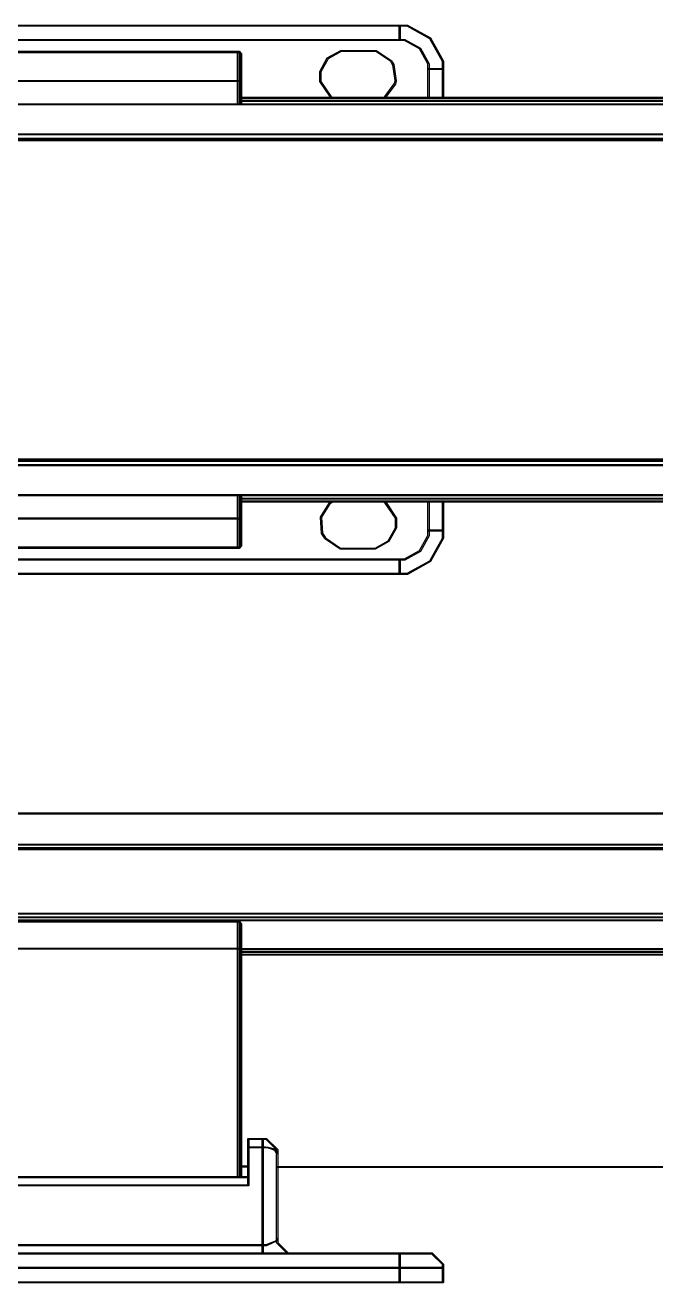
# Model space of a CAD drawing. Extents: x 0.54 to 10.46, y 0.74 to 7.76.
# Drawn here: x 6.912 to 7.308, y 4.36 to 5.148 of the extents above; entities that cross this region are included whole.
import ezdxf

# ---------------------------------------------------------------- set-up
doc = ezdxf.new("R2010")
doc.units = 0
doc.layers.get('0').update_dxf_attribs({"linetype": 'CONTINUOUS'})

msp = doc.modelspace()

# ---------------------------------------------------------------- linework, layer by layer
at = {"color": 0}
for points in [[(7.14708, 5.1474), (6.47846, 5.1474), (6.47835, 5.1474), (6.47814, 5.14768), (6.47814, 5.14774), (6.47814, 5.14785), (6.47835, 5.14811), (6.47846, 5.14811), (7.14708, 5.14811), (7.14714, 5.14811), (7.1474, 5.14785), (7.1474, 5.14774), (7.1474, 5.14768), (7.14714, 5.1474), (7.14708, 5.1474)], [(7.14708, 5.1384), (7.14697, 5.1384), (7.14671, 5.13867), (7.14671, 5.13872), (7.14671, 5.14779), (7.14671, 5.14789), (7.14697, 5.14811), (7.14708, 5.14811), (7.14714, 5.14811), (7.1474, 5.14789), (7.1474, 5.14779), (7.1474, 5.13872), (7.1474, 5.13867), (7.14714, 5.1384), (7.14708, 5.1384)], [(7.17415, 5.12028), (7.17404, 5.12028), (7.17383, 5.12061), (7.17383, 5.12067), (7.17383, 5.12543), (7.16596, 5.1396), (7.15181, 5.1474), (7.14708, 5.1474), (7.14697, 5.1474), (7.14671, 5.14774), (7.14671, 5.14779), (7.14671, 5.14789), (7.14697, 5.14811), (7.14708, 5.14811), (7.15192, 5.14811), (7.16644, 5.14008), (7.17453, 5.12554), (7.17453, 5.12067), (7.17453, 5.12061), (7.17421, 5.12028), (7.17415, 5.12028)], [(7.14708, 5.1384), (6.47846, 5.1384), (6.47835, 5.1384), (6.47814, 5.13867), (6.47814, 5.13872), (6.47814, 5.13883), (6.47835, 5.13906), (6.47846, 5.13906), (7.14708, 5.13906), (7.14714, 5.13906), (7.1474, 5.13883), (7.1474, 5.13872), (7.1474, 5.13867), (7.14714, 5.1384), (7.14708, 5.1384)], [(7.16515, 5.12028), (7.16504, 5.12028), (7.16476, 5.12061), (7.16476, 5.12067), (7.16476, 5.12381), (7.15956, 5.13319), (7.15018, 5.1384), (7.14708, 5.1384), (7.14697, 5.1384), (7.14671, 5.13867), (7.14671, 5.13872), (7.14671, 5.13883), (7.14697, 5.13906), (7.14708, 5.13906), (7.15028, 5.13906), (7.16004, 5.13368), (7.16547, 5.12392), (7.16547, 5.12067), (7.16547, 5.12061), (7.16521, 5.12028), (7.16515, 5.12028)], [(7.04585, 5.13113), (6.90315, 5.13113), (6.90306, 5.13113), (6.90278, 5.13146), (6.90278, 5.13151), (6.90278, 5.13162), (6.90306, 5.13183), (6.90315, 5.13183), (7.04585, 5.13183), (7.0459, 5.13183), (7.04622, 5.13162), (7.04622, 5.13151), (7.04622, 5.13146), (7.0459, 5.13113), (7.04585, 5.13113)], [(7.04585, 5.13081), (6.90315, 5.13081), (6.90306, 5.13081), (6.90278, 5.13108), (6.90278, 5.13113), (6.90278, 5.13124), (6.90306, 5.13151), (6.90315, 5.13151), (7.04585, 5.13151), (7.0459, 5.13151), (7.04622, 5.13124), (7.04622, 5.13113), (7.04622, 5.13108), (7.0459, 5.13081), (7.04585, 5.13081)], [(7.04769, 5.12935), (7.04758, 5.12935), (7.04731, 5.12961), (7.04731, 5.12967), (7.04731, 5.13004), (7.04617, 5.13113), (7.04585, 5.13113), (7.04574, 5.13113), (7.04551, 5.13146), (7.04551, 5.13151), (7.04551, 5.13162), (7.04574, 5.13183), (7.04585, 5.13183), (7.04639, 5.13183), (7.04801, 5.13021), (7.04801, 5.12967), (7.04801, 5.12961), (7.04775, 5.12935), (7.04769, 5.12935)], [(7.04585, 5.11279), (7.04574, 5.11279), (7.04551, 5.11307), (7.04551, 5.11312), (7.04551, 5.13113), (7.04551, 5.13124), (7.04574, 5.13151), (7.04585, 5.13151), (7.0459, 5.13151), (7.04622, 5.13124), (7.04622, 5.13113), (7.04622, 5.11312), (7.04622, 5.11307), (7.0459, 5.11279), (7.04585, 5.11279)], [(7.04769, 5.12901), (7.04758, 5.12901), (7.04731, 5.12929), (7.04731, 5.12935), (7.04731, 5.12972), (7.04617, 5.13081), (7.04585, 5.13081), (7.04574, 5.13081), (7.04551, 5.13108), (7.04551, 5.13113), (7.04551, 5.13124), (7.04574, 5.13151), (7.04585, 5.13151), (7.04639, 5.13151), (7.04801, 5.12989), (7.04801, 5.12935), (7.04801, 5.12929), (7.04775, 5.12901), (7.04769, 5.12901)], [(7.04769, 5.12901), (7.04758, 5.12901), (7.04731, 5.12929), (7.04731, 5.12935), (7.04731, 5.12972), (7.04731, 5.12983), (7.04758, 5.13004), (7.04769, 5.13004), (7.04775, 5.13004), (7.04801, 5.12983), (7.04801, 5.12972), (7.04801, 5.12935), (7.04801, 5.12929), (7.04775, 5.12901), (7.04769, 5.12901)], [(7.04769, 5.11279), (7.04758, 5.11279), (7.04731, 5.11307), (7.04731, 5.11312), (7.04731, 5.12935), (7.04731, 5.12944), (7.04758, 5.12972), (7.04769, 5.12972), (7.04775, 5.12972), (7.04801, 5.12944), (7.04801, 5.12935), (7.04801, 5.11312), (7.04801, 5.11307), (7.04775, 5.11279), (7.04769, 5.11279)], [(7.10504, 5.10221), (7.10504, 5.10221), (7.10487, 5.10226), (7.10487, 5.10226), (7.10363, 5.10303), (7.097, 5.1129), (7.097, 5.11615), (7.097, 5.11903), (7.10172, 5.12756), (7.11029, 5.13226), (7.11317, 5.13226), (7.11322, 5.13226), (7.11356, 5.13206), (7.11356, 5.13194), (7.11356, 5.13189), (7.11322, 5.13162), (7.11317, 5.13162), (7.1104, 5.13162), (7.10221, 5.12711), (7.09771, 5.11893), (7.09771, 5.11615), (7.09771, 5.11285), (7.104, 5.10357), (7.10519, 5.10286), (7.10519, 5.10286), (7.10531, 5.10249), (7.10531, 5.10243), (7.10525, 5.10243), (7.10508, 5.10221), (7.10504, 5.10221)], [(7.12896, 5.13162), (7.11317, 5.13162), (7.11307, 5.13162), (7.11285, 5.13189), (7.11285, 5.13194), (7.11285, 5.13206), (7.11307, 5.13232), (7.11317, 5.13232), (7.12896, 5.13232), (7.12901, 5.13232), (7.12935, 5.13206), (7.12935, 5.13194), (7.12935, 5.13189), (7.12901, 5.13162), (7.12896, 5.13162)], [(7.13715, 5.10221), (7.13704, 5.10221), (7.13683, 5.10243), (7.13683, 5.10243), (7.13678, 5.10249), (7.13687, 5.10286), (7.13693, 5.10286), (7.13781, 5.1034), (7.14372, 5.11143), (7.14399, 5.11242), (7.14421, 5.11344), (7.14274, 5.12321), (7.14225, 5.12408), (7.14154, 5.12528), (7.13211, 5.13162), (7.12896, 5.13162), (7.12885, 5.13162), (7.12864, 5.13189), (7.12864, 5.13194), (7.12864, 5.13206), (7.12885, 5.13226), (7.12896, 5.13226), (7.13243, 5.13226), (7.14208, 5.12571), (7.14285, 5.12446), (7.14339, 5.12354), (7.14492, 5.11333), (7.14464, 5.11225), (7.14438, 5.11122), (7.13824, 5.10286), (7.13732, 5.10226), (7.13732, 5.10226), (7.13715, 5.10221), (7.13715, 5.10221)], [(7.17415, 5.12028), (7.16515, 5.12028), (7.16504, 5.12028), (7.16476, 5.12061), (7.16476, 5.12067), (7.16476, 5.12076), (7.16504, 5.12099), (7.16515, 5.12099), (7.17415, 5.12099), (7.17421, 5.12099), (7.17453, 5.12076), (7.17453, 5.12067), (7.17453, 5.12061), (7.17421, 5.12028), (7.17415, 5.12028)], [(7.17415, 5.10221), (7.17404, 5.10221), (7.17383, 5.10254), (7.17383, 5.1026), (7.17383, 5.12067), (7.17383, 5.12076), (7.17404, 5.12099), (7.17415, 5.12099), (7.17421, 5.12099), (7.17453, 5.12076), (7.17453, 5.12067), (7.17453, 5.1026), (7.17453, 5.10254), (7.17421, 5.10221), (7.17415, 5.10221)], [(7.04585, 5.11279), (6.90315, 5.11279), (6.90306, 5.11279), (6.90278, 5.11307), (6.90278, 5.11312), (6.90278, 5.11322), (6.90306, 5.1135), (6.90315, 5.1135), (7.04585, 5.1135), (7.0459, 5.1135), (7.04622, 5.11322), (7.04622, 5.11312), (7.04622, 5.11307), (7.0459, 5.11279), (7.04585, 5.11279)], [(7.04769, 5.11279), (7.04585, 5.11279), (7.04574, 5.11279), (7.04551, 5.11307), (7.04551, 5.11312), (7.04551, 5.11322), (7.04574, 5.1135), (7.04585, 5.1135), (7.04769, 5.1135), (7.04775, 5.1135), (7.04801, 5.11322), (7.04801, 5.11312), (7.04801, 5.11307), (7.04775, 5.11279), (7.04769, 5.11279)], [(7.04769, 5.09814), (7.04758, 5.09814), (7.04731, 5.09847), (7.04731, 5.09853), (7.04731, 5.11312), (7.04731, 5.11322), (7.04758, 5.1135), (7.04769, 5.1135), (7.04775, 5.1135), (7.04801, 5.11322), (7.04801, 5.11312), (7.04801, 5.09853), (7.04801, 5.09847), (7.04775, 5.09814), (7.04769, 5.09814)], [(8.05561, 5.09814), (5.43625, 5.09814), (5.43614, 5.09814), (5.43593, 5.09847), (5.43593, 5.09853), (5.43593, 5.09864), (5.43614, 5.09885), (5.43625, 5.09885), (8.05561, 5.09885), (8.05567, 5.09885), (8.05593, 5.09864), (8.05593, 5.09853), (8.05593, 5.09847), (8.05567, 5.09814), (8.05561, 5.09814)], [(8.05817, 5.10221), (7.04769, 5.10221), (7.04758, 5.10221), (7.04731, 5.10254), (7.04731, 5.1026), (7.04731, 5.10271), (7.04758, 5.10292), (7.04769, 5.10292), (8.05817, 5.10292), (8.05821, 5.10292), (8.05849, 5.10271), (8.05849, 5.1026), (8.05849, 5.10254), (8.05821, 5.10221), (8.05817, 5.10221)], [(8.04406, 5.07671), (5.42731, 5.07671), (5.42719, 5.07671), (5.42692, 5.07704), (5.42692, 5.0771), (5.42692, 5.07721), (5.42719, 5.07742), (5.42731, 5.07742), (8.04406, 5.07742), (8.04411, 5.07742), (8.04443, 5.07721), (8.04443, 5.0771), (8.04443, 5.07704), (8.04411, 5.07671), (8.04406, 5.07671)], [(9.23594, 4.87478), (5.46832, 4.87478), (5.46821, 4.87478), (5.46793, 4.87506), (5.46793, 4.87511), (5.46793, 4.87522), (5.46821, 4.87549), (5.46832, 4.87549), (9.23594, 4.87549), (9.236, 4.87549), (9.23628, 4.87522), (9.23628, 4.87511), (9.23628, 4.87506), (9.236, 4.87478), (9.23594, 4.87478)], [(8.93332, 4.85335), (5.45204, 4.85335), (5.45193, 4.85335), (5.45167, 4.85363), (5.45167, 4.85368), (5.45167, 4.85379), (5.45193, 4.85406), (5.45204, 4.85406), (8.93332, 4.85406), (8.93338, 4.85406), (8.93365, 4.85379), (8.93365, 4.85368), (8.93365, 4.85363), (8.93338, 4.85335), (8.93332, 4.85335)], [(7.04769, 4.83871), (7.04758, 4.83871), (7.04731, 4.83903), (7.04731, 4.83908), (7.04731, 4.85368), (7.04731, 4.85379), (7.04758, 4.85406), (7.04769, 4.85406), (7.04775, 4.85406), (7.04801, 4.85379), (7.04801, 4.85368), (7.04801, 4.83908), (7.04801, 4.83903), (7.04775, 4.83871), (7.04769, 4.83871)], [(8.93332, 4.84928), (7.04769, 4.84928), (7.04758, 4.84928), (7.04731, 4.84956), (7.04731, 4.84961), (7.04731, 4.84972), (7.04758, 4.84999), (7.04769, 4.84999), (8.93332, 4.84999), (8.93338, 4.84999), (8.93365, 4.84972), (8.93365, 4.84961), (8.93365, 4.84956), (8.93338, 4.84928), (8.93332, 4.84928)], [(7.11317, 4.81988), (7.10969, 4.81988), (7.10004, 4.82656), (7.09933, 4.82775), (7.09814, 4.82969), (7.0975, 4.84), (7.10292, 4.84874), (7.10487, 4.84988), (7.10487, 4.84993), (7.10531, 4.84983), (7.10536, 4.84978), (7.10536, 4.84978), (7.10519, 4.84933), (7.10519, 4.84928), (7.10335, 4.84819), (7.09814, 4.83985), (7.09879, 4.82997), (7.09993, 4.82813), (7.10058, 4.82699), (7.11003, 4.82058), (7.11317, 4.82058), (7.11322, 4.82058), (7.11356, 4.82036), (7.11356, 4.82026), (7.11356, 4.82021), (7.11322, 4.81988), (7.11317, 4.81988)], [(7.12896, 4.81988), (7.12885, 4.81988), (7.12864, 4.82021), (7.12864, 4.82026), (7.12864, 4.82036), (7.12885, 4.82058), (7.12896, 4.82058), (7.13167, 4.82058), (7.13986, 4.82514), (7.14442, 4.83333), (7.14442, 4.83604), (7.14442, 4.83936), (7.13807, 4.84864), (7.13693, 4.84928), (7.13687, 4.84933), (7.13678, 4.84978), (7.13683, 4.84978), (7.13683, 4.84983), (7.13726, 4.84993), (7.13732, 4.84988), (7.13851, 4.84918), (7.14512, 4.83936), (7.14512, 4.83604), (7.14512, 4.83322), (7.14035, 4.82465), (7.13178, 4.81988), (7.12896, 4.81988)], [(7.17415, 4.83122), (7.17404, 4.83122), (7.17383, 4.83149), (7.17383, 4.83154), (7.17383, 4.84961), (7.17383, 4.84972), (7.17404, 4.84999), (7.17415, 4.84999), (7.17421, 4.84999), (7.17453, 4.84972), (7.17453, 4.84961), (7.17453, 4.83154), (7.17453, 4.83149), (7.17421, 4.83122), (7.17415, 4.83122)], [(7.04585, 4.83871), (6.90315, 4.83871), (6.90306, 4.83871), (6.90278, 4.83903), (6.90278, 4.83908), (6.90278, 4.83919), (6.90306, 4.83942), (6.90315, 4.83942), (7.04585, 4.83942), (7.0459, 4.83942), (7.04622, 4.83919), (7.04622, 4.83908), (7.04622, 4.83903), (7.0459, 4.83871), (7.04585, 4.83871)], [(7.04769, 4.83871), (7.04585, 4.83871), (7.04574, 4.83871), (7.04551, 4.83903), (7.04551, 4.83908), (7.04551, 4.83919), (7.04574, 4.83942), (7.04585, 4.83942), (7.04769, 4.83942), (7.04775, 4.83942), (7.04801, 4.83919), (7.04801, 4.83908), (7.04801, 4.83903), (7.04775, 4.83871), (7.04769, 4.83871)], [(7.04585, 4.82069), (7.04574, 4.82069), (7.04551, 4.82096), (7.04551, 4.82101), (7.04551, 4.83908), (7.04551, 4.83919), (7.04574, 4.83942), (7.04585, 4.83942), (7.0459, 4.83942), (7.04622, 4.83919), (7.04622, 4.83908), (7.04622, 4.82101), (7.04622, 4.82096), (7.0459, 4.82069), (7.04585, 4.82069)], [(7.04769, 4.82249), (7.04758, 4.82249), (7.04731, 4.82275), (7.04731, 4.82281), (7.04731, 4.83908), (7.04731, 4.83919), (7.04758, 4.83942), (7.04769, 4.83942), (7.04775, 4.83942), (7.04801, 4.83919), (7.04801, 4.83908), (7.04801, 4.82281), (7.04801, 4.82275), (7.04775, 4.82249), (7.04769, 4.82249)], [(7.14708, 4.8131), (7.14697, 4.8131), (7.14671, 4.81342), (7.14671, 4.81347), (7.14671, 4.81358), (7.14697, 4.81381), (7.14708, 4.81381), (7.15018, 4.81381), (7.15956, 4.81901), (7.16476, 4.82844), (7.16476, 4.83154), (7.16476, 4.83165), (7.16504, 4.83192), (7.16515, 4.83192), (7.16521, 4.83192), (7.16547, 4.83165), (7.16547, 4.83154), (7.16547, 4.82829), (7.16004, 4.81853), (7.15028, 4.8131), (7.14708, 4.8131)], [(7.14708, 4.8041), (7.14697, 4.8041), (7.14671, 4.80436), (7.14671, 4.80442), (7.14671, 4.80453), (7.14697, 4.80479), (7.14708, 4.80479), (7.15181, 4.80479), (7.16596, 4.81267), (7.17383, 4.82682), (7.17383, 4.83154), (7.17383, 4.83165), (7.17404, 4.83192), (7.17415, 4.83192), (7.17421, 4.83192), (7.17453, 4.83165), (7.17453, 4.83154), (7.17453, 4.82671), (7.16644, 4.81218), (7.15192, 4.8041), (7.14708, 4.8041)], [(7.17415, 4.83122), (7.16515, 4.83122), (7.16504, 4.83122), (7.16476, 4.83149), (7.16476, 4.83154), (7.16476, 4.83165), (7.16504, 4.83192), (7.16515, 4.83192), (7.17415, 4.83192), (7.17421, 4.83192), (7.17453, 4.83165), (7.17453, 4.83154), (7.17453, 4.83149), (7.17421, 4.83122), (7.17415, 4.83122)], [(7.04585, 4.82069), (6.90315, 4.82069), (6.90306, 4.82069), (6.90278, 4.82096), (6.90278, 4.82101), (6.90278, 4.82113), (6.90306, 4.8214), (6.90315, 4.8214), (7.04585, 4.8214), (7.0459, 4.8214), (7.04622, 4.82113), (7.04622, 4.82101), (7.04622, 4.82096), (7.0459, 4.82069), (7.04585, 4.82069)], [(7.0459, 4.82069), (7.04585, 4.82069), (7.04574, 4.82069), (7.04551, 4.82096), (7.04551, 4.82101), (7.04551, 4.82113), (7.04574, 4.8214), (7.04585, 4.8214), (7.0459, 4.8214), (7.04611, 4.8214), (7.04682, 4.82172), (7.04688, 4.82178), (7.04693, 4.82189), (7.04731, 4.8226), (7.04731, 4.82281), (7.04731, 4.82292), (7.04758, 4.82319), (7.04769, 4.82319), (7.04775, 4.82319), (7.04801, 4.82292), (7.04801, 4.82281), (7.04801, 4.82249), (7.04747, 4.82146), (7.04736, 4.82135), (7.04725, 4.82124), (7.04622, 4.82069), (7.0459, 4.82069)], [(7.04585, 4.82036), (7.04574, 4.82036), (7.04551, 4.82064), (7.04551, 4.82069), (7.04551, 4.82081), (7.04574, 4.82107), (7.04585, 4.82107), (7.04617, 4.82107), (7.04731, 4.82215), (7.04731, 4.82249), (7.04731, 4.8226), (7.04758, 4.82286), (7.04769, 4.82286), (7.04775, 4.82286), (7.04801, 4.8226), (7.04801, 4.82249), (7.04801, 4.822), (7.04639, 4.82036), (7.04585, 4.82036)], [(7.04769, 4.82215), (7.04758, 4.82215), (7.04731, 4.82243), (7.04731, 4.82249), (7.04731, 4.82286), (7.04731, 4.82297), (7.04758, 4.82319), (7.04769, 4.82319), (7.04775, 4.82319), (7.04801, 4.82297), (7.04801, 4.82286), (7.04801, 4.82249), (7.04801, 4.82243), (7.04775, 4.82215), (7.04769, 4.82215)], [(7.14708, 4.8131), (6.47846, 4.8131), (6.47835, 4.8131), (6.47814, 4.81342), (6.47814, 4.81347), (6.47814, 4.81358), (6.47835, 4.81381), (6.47846, 4.81381), (7.14708, 4.81381), (7.14714, 4.81381), (7.1474, 4.81358), (7.1474, 4.81347), (7.1474, 4.81342), (7.14714, 4.8131), (7.14708, 4.8131)], [(7.04585, 4.82036), (6.90315, 4.82036), (6.90306, 4.82036), (6.90278, 4.82064), (6.90278, 4.82069), (6.90278, 4.82081), (6.90306, 4.82107), (6.90315, 4.82107), (7.04585, 4.82107), (7.0459, 4.82107), (7.04622, 4.82081), (7.04622, 4.82069), (7.04622, 4.82064), (7.0459, 4.82036), (7.04585, 4.82036)], [(7.12896, 4.81988), (7.11317, 4.81988), (7.11307, 4.81988), (7.11285, 4.82021), (7.11285, 4.82026), (7.11285, 4.82036), (7.11307, 4.82058), (7.11317, 4.82058), (7.12896, 4.82058), (7.12901, 4.82058), (7.12935, 4.82036), (7.12935, 4.82026), (7.12935, 4.82021), (7.12901, 4.81988), (7.12896, 4.81988)], [(7.14708, 4.8041), (7.14697, 4.8041), (7.14671, 4.80436), (7.14671, 4.80442), (7.14671, 4.81347), (7.14671, 4.81358), (7.14697, 4.81381), (7.14708, 4.81381), (7.14714, 4.81381), (7.1474, 4.81358), (7.1474, 4.81347), (7.1474, 4.80442), (7.1474, 4.80436), (7.14714, 4.8041), (7.14708, 4.8041)], [(7.14708, 4.8041), (6.47846, 4.8041), (6.47835, 4.8041), (6.47814, 4.80436), (6.47814, 4.80442), (6.47814, 4.80453), (6.47835, 4.80479), (6.47846, 4.80479), (7.14708, 4.80479), (7.14714, 4.80479), (7.1474, 4.80453), (7.1474, 4.80442), (7.1474, 4.80436), (7.14714, 4.8041), (7.14708, 4.8041)], [(8.18397, 4.65397), (3.01167, 4.65397), (3.01156, 4.65397), (3.01133, 4.65424), (3.01133, 4.65429), (3.01133, 4.6544), (3.01156, 4.65468), (3.01167, 4.65468), (8.18397, 4.65468), (8.18403, 4.65468), (8.18431, 4.6544), (8.18431, 4.65429), (8.18431, 4.65424), (8.18403, 4.65397), (8.18397, 4.65397)], [(8.17014, 4.63238), (2.99789, 4.63238), (2.99778, 4.63238), (2.9975, 4.63271), (2.9975, 4.63276), (2.9975, 4.63286), (2.99778, 4.63308), (2.99789, 4.63308), (8.17014, 4.63308), (8.17019, 4.63308), (8.17051, 4.63286), (8.17051, 4.63276), (8.17051, 4.63271), (8.17019, 4.63238), (8.17014, 4.63238)], [(8.15479, 4.58892), (2.98247, 4.58892), (2.98236, 4.58892), (2.98215, 4.58919), (2.98215, 4.58925), (2.98215, 4.58936), (2.98236, 4.58963), (2.98247, 4.58963), (8.15479, 4.58963), (8.15483, 4.58963), (8.15511, 4.58936), (8.15511, 4.58925), (8.15511, 4.58919), (8.15483, 4.58892), (8.15479, 4.58892)], [(7.04585, 4.58621), (6.90315, 4.58621), (6.90306, 4.58621), (6.90278, 4.58649), (6.90278, 4.58653), (6.90278, 4.58664), (6.90306, 4.58692), (6.90315, 4.58692), (7.04585, 4.58692), (7.0459, 4.58692), (7.04622, 4.58664), (7.04622, 4.58653), (7.04622, 4.58649), (7.0459, 4.58621), (7.04585, 4.58621)], [(7.04585, 4.56928), (7.04574, 4.56928), (7.04551, 4.56961), (7.04551, 4.56967), (7.04551, 4.58653), (7.04551, 4.58664), (7.04574, 4.58692), (7.04585, 4.58692), (7.0459, 4.58692), (7.04622, 4.58664), (7.04622, 4.58653), (7.04622, 4.56967), (7.04622, 4.56961), (7.0459, 4.56928), (7.04585, 4.56928)], [(7.04769, 4.58442), (7.04758, 4.58442), (7.04731, 4.58469), (7.04731, 4.58475), (7.04731, 4.58513), (7.04617, 4.58621), (7.04585, 4.58621), (7.04574, 4.58621), (7.04551, 4.58649), (7.04551, 4.58653), (7.04551, 4.58664), (7.04574, 4.58692), (7.04585, 4.58692), (7.04639, 4.58692), (7.04801, 4.58529), (7.04801, 4.58475), (7.04801, 4.58469), (7.04775, 4.58442), (7.04769, 4.58442)], [(7.04769, 4.56917), (7.04758, 4.56917), (7.04731, 4.5695), (7.04731, 4.56956), (7.04731, 4.58475), (7.04731, 4.58485), (7.04758, 4.58507), (7.04769, 4.58507), (7.04775, 4.58507), (7.04801, 4.58485), (7.04801, 4.58475), (7.04801, 4.56956), (7.04801, 4.5695), (7.04775, 4.56917), (7.04769, 4.56917)], [(7.04585, 4.56928), (6.90315, 4.56928), (6.90306, 4.56928), (6.90278, 4.56961), (6.90278, 4.56967), (6.90278, 4.56976), (6.90306, 4.56999), (6.90315, 4.56999), (7.04585, 4.56999), (7.0459, 4.56999), (7.04622, 4.56976), (7.04622, 4.56967), (7.04622, 4.56961), (7.0459, 4.56928), (7.04585, 4.56928)], [(7.04769, 4.56917), (7.04769, 4.56917), (7.04758, 4.56917), (7.04758, 4.56917), (7.04742, 4.56922), (7.04601, 4.56939), (7.0459, 4.56933), (7.04585, 4.56933), (7.04551, 4.56956), (7.04551, 4.56961), (7.04551, 4.56972), (7.04574, 4.56999), (7.04585, 4.56999), (7.04601, 4.57004), (7.04758, 4.56993), (7.04775, 4.56988), (7.04779, 4.56988), (7.04801, 4.56956), (7.04801, 4.5695), (7.04796, 4.56944), (7.04775, 4.56917), (7.04769, 4.56917)], [(7.04769, 4.42643), (7.04758, 4.42643), (7.04731, 4.42671), (7.04731, 4.42676), (7.04731, 4.56956), (7.04731, 4.56967), (7.04758, 4.56988), (7.04769, 4.56988), (7.04775, 4.56988), (7.04801, 4.56967), (7.04801, 4.56956), (7.04801, 4.42676), (7.04801, 4.42671), (7.04775, 4.42643), (7.04769, 4.42643)], [(8.15853, 4.56722), (7.04769, 4.56722), (7.04758, 4.56722), (7.04731, 4.56749), (7.04731, 4.56754), (7.04731, 4.56765), (7.04758, 4.56793), (7.04769, 4.56793), (8.15853, 4.56793), (8.15858, 4.56793), (8.15886, 4.56765), (8.15886, 4.56754), (8.15886, 4.56749), (8.15858, 4.56722), (8.15853, 4.56722)], [(7.06119, 4.45014), (7.05219, 4.45014), (7.05208, 4.45014), (7.05181, 4.45042), (7.05181, 4.45047), (7.05181, 4.45057), (7.05208, 4.45085), (7.05219, 4.45085), (7.06119, 4.45085), (7.06125, 4.45085), (7.06158, 4.45057), (7.06158, 4.45047), (7.06158, 4.45042), (7.06125, 4.45014), (7.06119, 4.45014)], [(7.05219, 4.44488), (7.05208, 4.44488), (7.05186, 4.44521), (7.05186, 4.44526), (7.05186, 4.45047), (7.05186, 4.45057), (7.05208, 4.45085), (7.05219, 4.45085), (7.05225, 4.45085), (7.05251, 4.45057), (7.05251, 4.45047), (7.05251, 4.44526), (7.05251, 4.44521), (7.05225, 4.44488), (7.05219, 4.44488)], [(7.06119, 4.44488), (7.05219, 4.44488), (7.05208, 4.44488), (7.05181, 4.44521), (7.05181, 4.44526), (7.05181, 4.44536), (7.05208, 4.44558), (7.05219, 4.44558), (7.06119, 4.44558), (7.06125, 4.44558), (7.06158, 4.44536), (7.06158, 4.44526), (7.06158, 4.44521), (7.06125, 4.44488), (7.06119, 4.44488)], [(7.05219, 4.42101), (7.05208, 4.42101), (7.05186, 4.42128), (7.05186, 4.42133), (7.05186, 4.44526), (7.05186, 4.44536), (7.05208, 4.44558), (7.05219, 4.44558), (7.05225, 4.44558), (7.05251, 4.44536), (7.05251, 4.44526), (7.05251, 4.42133), (7.05251, 4.42128), (7.05225, 4.42101), (7.05219, 4.42101)], [(7.07026, 4.44108), (7.07015, 4.44108), (7.06993, 4.44135), (7.06993, 4.4414), (7.06993, 4.44363), (7.06342, 4.45014), (7.06125, 4.45014), (7.06114, 4.45014), (7.06087, 4.45042), (7.06087, 4.45047), (7.06087, 4.45057), (7.06114, 4.45079), (7.06125, 4.45079), (7.06358, 4.45079), (7.07064, 4.44379), (7.07064, 4.4414), (7.07064, 4.44135), (7.07032, 4.44108), (7.07026, 4.44108)], [(7.07026, 4.44108), (7.07015, 4.44108), (7.06993, 4.44135), (7.06993, 4.44135), (7.06976, 4.442), (7.06933, 4.44265), (7.06853, 4.44331), (7.06743, 4.44379), (7.06614, 4.44428), (7.06461, 4.44467), (7.06293, 4.44482), (7.06119, 4.44488), (7.06114, 4.44493), (7.06087, 4.44521), (7.06087, 4.44526), (7.06087, 4.44536), (7.06114, 4.44558), (7.06125, 4.44558), (7.06299, 4.44553), (7.06472, 4.44532), (7.06635, 4.44493), (7.06771, 4.44444), (7.0689, 4.44385), (7.06982, 4.44314), (7.06982, 4.44314), (7.06982, 4.44314), (7.06988, 4.44308), (7.07036, 4.44239), (7.07036, 4.44239), (7.07042, 4.44228), (7.07042, 4.44228), (7.07058, 4.44151), (7.07058, 4.44151), (7.07036, 4.44114), (7.07036, 4.44108), (7.07026, 4.44108)], [(7.06119, 4.38363), (7.06108, 4.38363), (7.06087, 4.3839), (7.06087, 4.38396), (7.06087, 4.44526), (7.06087, 4.44536), (7.06108, 4.44558), (7.06119, 4.44558), (7.06125, 4.44558), (7.06158, 4.44536), (7.06158, 4.44526), (7.06158, 4.38396), (7.06158, 4.3839), (7.06125, 4.38363), (7.06119, 4.38363)], [(7.07026, 4.38743), (7.07015, 4.38743), (7.06993, 4.38769), (7.06993, 4.38775), (7.06993, 4.44146), (7.06993, 4.44157), (7.07015, 4.44179), (7.07026, 4.44179), (7.07032, 4.44179), (7.07064, 4.44157), (7.07064, 4.44146), (7.07064, 4.38775), (7.07064, 4.38769), (7.07032, 4.38743), (7.07026, 4.38743)], [(7.05219, 4.43289), (7.04769, 4.43289), (7.04758, 4.43289), (7.04731, 4.43317), (7.04731, 4.43321), (7.04731, 4.43332), (7.04758, 4.4336), (7.04769, 4.4336), (7.05219, 4.4336), (7.05225, 4.4336), (7.05251, 4.43332), (7.05251, 4.43321), (7.05251, 4.43317), (7.05225, 4.43289), (7.05219, 4.43289)], [(8.21739, 4.43261), (7.07026, 4.43261), (7.07015, 4.43261), (7.06993, 4.43289), (7.06993, 4.43294), (7.06993, 4.43306), (7.07015, 4.43332), (7.07026, 4.43332), (8.21739, 4.43332), (8.21744, 4.43332), (8.21772, 4.43306), (8.21772, 4.43294), (8.21772, 4.43289), (8.21744, 4.43261), (8.21739, 4.43261)], [(7.05219, 4.42622), (6.57335, 4.42622), (6.57324, 4.42622), (6.57297, 4.42654), (6.57297, 4.4266), (6.57297, 4.42671), (6.57324, 4.42692), (6.57335, 4.42692), (7.05219, 4.42692), (7.05225, 4.42692), (7.05251, 4.42671), (7.05251, 4.4266), (7.05251, 4.42654), (7.05225, 4.42622), (7.05219, 4.42622)], [(7.05219, 4.42101), (6.57335, 4.42101), (6.57324, 4.42101), (6.57297, 4.42128), (6.57297, 4.42133), (6.57297, 4.42144), (6.57324, 4.42171), (6.57335, 4.42171), (7.05219, 4.42171), (7.05225, 4.42171), (7.05251, 4.42144), (7.05251, 4.42133), (7.05251, 4.42128), (7.05225, 4.42101), (7.05219, 4.42101)], [(7.06119, 4.38363), (7.06108, 4.38363), (7.06087, 4.3839), (7.06087, 4.38396), (7.06087, 4.38406), (7.06108, 4.38433), (7.06119, 4.38433), (7.06337, 4.38433), (7.06993, 4.38693), (7.06993, 4.38781), (7.06993, 4.38792), (7.07015, 4.38813), (7.07026, 4.38813), (7.07032, 4.38813), (7.07064, 4.38792), (7.07064, 4.38781), (7.07064, 4.38678), (7.06353, 4.38363), (7.06119, 4.38363)], [(7.07932, 4.37836), (7.07693, 4.37836), (7.06993, 4.38547), (7.06993, 4.38781), (7.06993, 4.38792), (7.07015, 4.38813), (7.07026, 4.38813), (7.07032, 4.38813), (7.07064, 4.38792), (7.07064, 4.38781), (7.07064, 4.38564), (7.07715, 4.37907), (7.07932, 4.37907), (7.07938, 4.37907), (7.07964, 4.37885), (7.07964, 4.37875), (7.07964, 4.37869), (7.07938, 4.37836), (7.07932, 4.37836)], [(7.06119, 4.38363), (6.56435, 4.38363), (6.56424, 4.38363), (6.56396, 4.3839), (6.56396, 4.38396), (6.56396, 4.38406), (6.56424, 4.38433), (6.56435, 4.38433), (7.06119, 4.38433), (7.06125, 4.38433), (7.06158, 4.38406), (7.06158, 4.38396), (7.06158, 4.3839), (7.06125, 4.38363), (7.06119, 4.38363)], [(7.06119, 4.37836), (7.06108, 4.37836), (7.06087, 4.37869), (7.06087, 4.37875), (7.06087, 4.38396), (7.06087, 4.38406), (7.06108, 4.38433), (7.06119, 4.38433), (7.06125, 4.38433), (7.06158, 4.38406), (7.06158, 4.38396), (7.06158, 4.37875), (7.06158, 4.37869), (7.06125, 4.37836), (7.06119, 4.37836)], [(7.14708, 4.37836), (6.47846, 4.37836), (6.47835, 4.37836), (6.47814, 4.37869), (6.47814, 4.37875), (6.47814, 4.37885), (6.47835, 4.37907), (6.47846, 4.37907), (7.14708, 4.37907), (7.14714, 4.37907), (7.1474, 4.37885), (7.1474, 4.37875), (7.1474, 4.37869), (7.14714, 4.37836), (7.14708, 4.37836)], [(7.14708, 4.36936), (7.14697, 4.36936), (7.14671, 4.36963), (7.14671, 4.36968), (7.14671, 4.37875), (7.14671, 4.37885), (7.14697, 4.37907), (7.14708, 4.37907), (7.14714, 4.37907), (7.1474, 4.37885), (7.1474, 4.37875), (7.1474, 4.36968), (7.1474, 4.36963), (7.14714, 4.36936), (7.14708, 4.36936)], [(7.16515, 4.37836), (7.14708, 4.37836), (7.14697, 4.37836), (7.14671, 4.37869), (7.14671, 4.37875), (7.14671, 4.37885), (7.14697, 4.37907), (7.14708, 4.37907), (7.16515, 4.37907), (7.16521, 4.37907), (7.16547, 4.37885), (7.16547, 4.37875), (7.16547, 4.37869), (7.16521, 4.37836), (7.16515, 4.37836)], [(7.17415, 4.36936), (7.17404, 4.36936), (7.17383, 4.36963), (7.17383, 4.36968), (7.17383, 4.37185), (7.16732, 4.37836), (7.16515, 4.37836), (7.16504, 4.37836), (7.16476, 4.37869), (7.16476, 4.37875), (7.16476, 4.37885), (7.16504, 4.37907), (7.16515, 4.37907), (7.16749, 4.37907), (7.17453, 4.37207), (7.17453, 4.36968), (7.17453, 4.36963), (7.17421, 4.36936), (7.17415, 4.36936)], [(7.14708, 4.36936), (6.47846, 4.36936), (6.47835, 4.36936), (6.47814, 4.36963), (6.47814, 4.36968), (6.47814, 4.36979), (6.47835, 4.37007), (6.47846, 4.37007), (7.14708, 4.37007), (7.14714, 4.37007), (7.1474, 4.36979), (7.1474, 4.36968), (7.1474, 4.36963), (7.14714, 4.36936), (7.14708, 4.36936)], [(7.17415, 4.36936), (7.14708, 4.36936), (7.14697, 4.36936), (7.14671, 4.36963), (7.14671, 4.36968), (7.14671, 4.36979), (7.14697, 4.37007), (7.14708, 4.37007), (7.17415, 4.37007), (7.17421, 4.37007), (7.17453, 4.36979), (7.17453, 4.36968), (7.17453, 4.36963), (7.17421, 4.36936), (7.17415, 4.36936)], [(7.14708, 4.36035), (7.14697, 4.36035), (7.14671, 4.36062), (7.14671, 4.36068), (7.14671, 4.36974), (7.14671, 4.36985), (7.14697, 4.37007), (7.14708, 4.37007), (7.14714, 4.37007), (7.1474, 4.36985), (7.1474, 4.36974), (7.1474, 4.36068), (7.1474, 4.36062), (7.14714, 4.36035), (7.14708, 4.36035)], [(7.17415, 4.36035), (7.17404, 4.36035), (7.17383, 4.36062), (7.17383, 4.36068), (7.17383, 4.36974), (7.17383, 4.36985), (7.17404, 4.37007), (7.17415, 4.37007), (7.17421, 4.37007), (7.17453, 4.36985), (7.17453, 4.36974), (7.17453, 4.36068), (7.17453, 4.36062), (7.17421, 4.36035), (7.17415, 4.36035)], [(7.14708, 4.36035), (6.47846, 4.36035), (6.47835, 4.36035), (6.47814, 4.36062), (6.47814, 4.36068), (6.47814, 4.36079), (6.47835, 4.361), (6.47846, 4.361), (7.14708, 4.361), (7.14714, 4.361), (7.1474, 4.36079), (7.1474, 4.36068), (7.1474, 4.36062), (7.14714, 4.36035), (7.14708, 4.36035)], [(7.17415, 4.36035), (7.14708, 4.36035), (7.14697, 4.36035), (7.14671, 4.36062), (7.14671, 4.36068), (7.14671, 4.36079), (7.14697, 4.361), (7.14708, 4.361), (7.17415, 4.361), (7.17421, 4.361), (7.17453, 4.36079), (7.17453, 4.36068), (7.17453, 4.36062), (7.17421, 4.36035), (7.17415, 4.36035)]]:
    msp.add_lwpolyline(points, close=True, dxfattribs=at)
at = {"color": 9}
for points in [[(7.04585, 5.13081), (7.04574, 5.13081), (7.04551, 5.13108), (7.04551, 5.13113), (7.04551, 5.13151), (7.04551, 5.13162), (7.04574, 5.13183), (7.04585, 5.13183), (7.0459, 5.13183), (7.04622, 5.13162), (7.04622, 5.13151), (7.04622, 5.13113), (7.04622, 5.13108), (7.0459, 5.13081), (7.04585, 5.13081)], [(7.16515, 5.10221), (7.16504, 5.10221), (7.16476, 5.10254), (7.16476, 5.1026), (7.16476, 5.12067), (7.16476, 5.12076), (7.16504, 5.12099), (7.16515, 5.12099), (7.16521, 5.12099), (7.16547, 5.12076), (7.16547, 5.12067), (7.16547, 5.1026), (7.16547, 5.10254), (7.16521, 5.10221), (7.16515, 5.10221)], [(7.04585, 5.09814), (7.04574, 5.09814), (7.04551, 5.09847), (7.04551, 5.09853), (7.04551, 5.11312), (7.04551, 5.11322), (7.04574, 5.1135), (7.04585, 5.1135), (7.0459, 5.1135), (7.04622, 5.11322), (7.04622, 5.11312), (7.04622, 5.09853), (7.04622, 5.09847), (7.0459, 5.09814), (7.04585, 5.09814)], [(8.05556, 5.0981), (5.43625, 5.0981), (5.43614, 5.0981), (5.43587, 5.09836), (5.43587, 5.09842), (5.43587, 5.09853), (5.43614, 5.09879), (5.43625, 5.09879), (8.05556, 5.09879), (8.05561, 5.09879), (8.05588, 5.09853), (8.05588, 5.09842), (8.05588, 5.09836), (8.05561, 5.0981), (8.05556, 5.0981)], [(8.05806, 5.10206), (7.04769, 5.10206), (7.04758, 5.10206), (7.04731, 5.10238), (7.04731, 5.10243), (7.04731, 5.10254), (7.04758, 5.10275), (7.04769, 5.10275), (8.05806, 5.10275), (8.05811, 5.10275), (8.05838, 5.10254), (8.05838, 5.10243), (8.05838, 5.10238), (8.05811, 5.10206), (8.05806, 5.10206)], [(8.05692, 5.10026), (7.04769, 5.10026), (7.04758, 5.10026), (7.04731, 5.10053), (7.04731, 5.10058), (7.04731, 5.10069), (7.04758, 5.10097), (7.04769, 5.10097), (8.05692, 5.10097), (8.05697, 5.10097), (8.05724, 5.10069), (8.05724, 5.10058), (8.05724, 5.10053), (8.05697, 5.10026), (8.05692, 5.10026)], [(8.04357, 5.07563), (5.42697, 5.07563), (5.42686, 5.07563), (5.4266, 5.0759), (5.4266, 5.07596), (5.4266, 5.07607), (5.42686, 5.07628), (5.42697, 5.07628), (8.04357, 5.07628), (8.04362, 5.07628), (8.04394, 5.07607), (8.04394, 5.07596), (8.04394, 5.0759), (8.04362, 5.07563), (8.04357, 5.07563)], [(8.04531, 5.07937), (5.42811, 5.07937), (5.428, 5.07937), (5.42774, 5.07964), (5.42774, 5.07969), (5.42774, 5.07981), (5.428, 5.08008), (5.42811, 5.08008), (8.04531, 5.08008), (8.04536, 5.08008), (8.04562, 5.07981), (8.04562, 5.07969), (8.04562, 5.07964), (8.04536, 5.07937), (8.04531, 5.07937)], [(9.23594, 4.87592), (5.46913, 4.87592), (5.46903, 4.87592), (5.46875, 4.87619), (5.46875, 4.87625), (5.46875, 4.87636), (5.46903, 4.87657), (5.46913, 4.87657), (9.23594, 4.87657), (9.236, 4.87657), (9.23628, 4.87636), (9.23628, 4.87625), (9.23628, 4.87619), (9.236, 4.87592), (9.23594, 4.87592)], [(8.93332, 4.87213), (5.46642, 4.87213), (5.46631, 4.87213), (5.46604, 4.87244), (5.46604, 4.8725), (5.46604, 4.87261), (5.46631, 4.87283), (5.46642, 4.87283), (8.93332, 4.87283), (8.93338, 4.87283), (8.93365, 4.87261), (8.93365, 4.8725), (8.93365, 4.87244), (8.93338, 4.87213), (8.93332, 4.87213)], [(8.93332, 4.8534), (5.4521, 4.8534), (5.45199, 4.8534), (5.45171, 4.85368), (5.45171, 4.85374), (5.45171, 4.85385), (5.45199, 4.85411), (5.4521, 4.85411), (8.93332, 4.85411), (8.93338, 4.85411), (8.93365, 4.85385), (8.93365, 4.85374), (8.93365, 4.85368), (8.93338, 4.8534), (8.93332, 4.8534)], [(7.04585, 4.83871), (7.04574, 4.83871), (7.04551, 4.83903), (7.04551, 4.83908), (7.04551, 4.85368), (7.04551, 4.85379), (7.04574, 4.85406), (7.04585, 4.85406), (7.0459, 4.85406), (7.04622, 4.85379), (7.04622, 4.85368), (7.04622, 4.83908), (7.04622, 4.83903), (7.0459, 4.83871), (7.04585, 4.83871)], [(8.93332, 4.85124), (7.04769, 4.85124), (7.04758, 4.85124), (7.04731, 4.85151), (7.04731, 4.85157), (7.04731, 4.85167), (7.04758, 4.85194), (7.04769, 4.85194), (8.93332, 4.85194), (8.93338, 4.85194), (8.93365, 4.85167), (8.93365, 4.85157), (8.93365, 4.85151), (8.93338, 4.85124), (8.93332, 4.85124)], [(8.93332, 4.84944), (7.04769, 4.84944), (7.04758, 4.84944), (7.04731, 4.84972), (7.04731, 4.84978), (7.04731, 4.84988), (7.04758, 4.85015), (7.04769, 4.85015), (8.93332, 4.85015), (8.93338, 4.85015), (8.93365, 4.84988), (8.93365, 4.84978), (8.93365, 4.84972), (8.93338, 4.84944), (8.93332, 4.84944)], [(7.16515, 4.83122), (7.16504, 4.83122), (7.16476, 4.83149), (7.16476, 4.83154), (7.16476, 4.84961), (7.16476, 4.84972), (7.16504, 4.84999), (7.16515, 4.84999), (7.16521, 4.84999), (7.16547, 4.84972), (7.16547, 4.84961), (7.16547, 4.83154), (7.16547, 4.83149), (7.16521, 4.83122), (7.16515, 4.83122)], [(7.04585, 4.82036), (7.04574, 4.82036), (7.04551, 4.82064), (7.04551, 4.82069), (7.04551, 4.82107), (7.04551, 4.82118), (7.04574, 4.8214), (7.04585, 4.8214), (7.0459, 4.8214), (7.04622, 4.82118), (7.04622, 4.82107), (7.04622, 4.82069), (7.04622, 4.82064), (7.0459, 4.82036), (7.04585, 4.82036)], [(8.16971, 4.63162), (2.9974, 4.63162), (2.99729, 4.63162), (2.99707, 4.63194), (2.99707, 4.632), (2.99707, 4.63211), (2.99729, 4.63232), (2.9974, 4.63232), (8.16971, 4.63232), (8.16976, 4.63232), (8.17003, 4.63211), (8.17003, 4.632), (8.17003, 4.63194), (8.16976, 4.63162), (8.16971, 4.63162)], [(8.17133, 4.63444), (2.99903, 4.63444), (2.99892, 4.63444), (2.99869, 4.63471), (2.99869, 4.63476), (2.99869, 4.63488), (2.99892, 4.63514), (2.99903, 4.63514), (8.17133, 4.63514), (8.17139, 4.63514), (8.17165, 4.63488), (8.17165, 4.63476), (8.17165, 4.63471), (8.17139, 4.63444), (8.17133, 4.63444)], [(8.15474, 4.58708), (2.98242, 4.58708), (2.98232, 4.58708), (2.9821, 4.5874), (2.9821, 4.58746), (2.9821, 4.58757), (2.98232, 4.58778), (2.98242, 4.58778), (8.15474, 4.58778), (8.15479, 4.58778), (8.15506, 4.58757), (8.15506, 4.58746), (8.15506, 4.5874), (8.15479, 4.58708), (8.15474, 4.58708)], [(8.15494, 4.59119), (2.98264, 4.59119), (2.98253, 4.59119), (2.98232, 4.59147), (2.98232, 4.59153), (2.98232, 4.59164), (2.98253, 4.59185), (2.98264, 4.59185), (8.15494, 4.59185), (8.155, 4.59185), (8.15533, 4.59164), (8.15533, 4.59153), (8.15533, 4.59147), (8.155, 4.59119), (8.15494, 4.59119)], [(7.04585, 4.42622), (7.04574, 4.42622), (7.04551, 4.42654), (7.04551, 4.4266), (7.04551, 4.56967), (7.04551, 4.56976), (7.04574, 4.56999), (7.04585, 4.56999), (7.0459, 4.56999), (7.04622, 4.56976), (7.04622, 4.56967), (7.04622, 4.4266), (7.04622, 4.42654), (7.0459, 4.42622), (7.04585, 4.42622)], [(8.15776, 4.56901), (7.04769, 4.56901), (7.04758, 4.56901), (7.04731, 4.56933), (7.04731, 4.56939), (7.04731, 4.5695), (7.04758, 4.56972), (7.04769, 4.56972), (8.15776, 4.56972), (8.15782, 4.56972), (8.15815, 4.5695), (8.15815, 4.56939), (8.15815, 4.56933), (8.15782, 4.56901), (8.15776, 4.56901)], [(8.15929, 4.56549), (7.04769, 4.56549), (7.04758, 4.56549), (7.04731, 4.56581), (7.04731, 4.56586), (7.04731, 4.56597), (7.04758, 4.56619), (7.04769, 4.56619), (8.15929, 4.56619), (8.15935, 4.56619), (8.15967, 4.56597), (8.15967, 4.56586), (8.15967, 4.56581), (8.15935, 4.56549), (8.15929, 4.56549)], [(7.06119, 4.44488), (7.06108, 4.44488), (7.06087, 4.44521), (7.06087, 4.44526), (7.06087, 4.45047), (7.06087, 4.45057), (7.06108, 4.45085), (7.06119, 4.45085), (7.06125, 4.45085), (7.06158, 4.45057), (7.06158, 4.45047), (7.06158, 4.44526), (7.06158, 4.44521), (7.06125, 4.44488), (7.06119, 4.44488)]]:
    msp.add_lwpolyline(points, close=True, dxfattribs=at)

doc.saveas('drawing.dxf')
